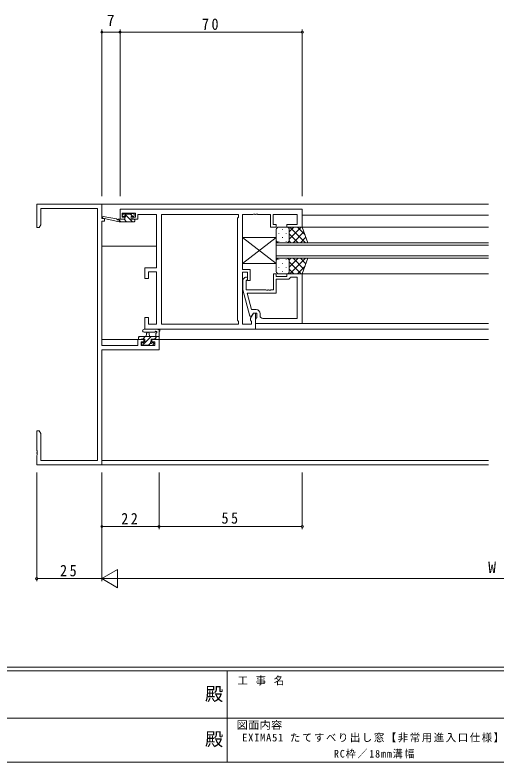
# Model space of a CAD drawing. Units: millimetres on the paper. Extents: x -420 to 373, y -297 to 267.
# Drawn here: x -114.2 to 70.6, y -297 to -10.3 of the extents above; entities that cross this region are included whole.
import ezdxf
from ezdxf.enums import TextEntityAlignment as Align

# ---------------------------------------------------------------- set-up
doc = ezdxf.new("R2010")
doc.units = ezdxf.units.MM
for name, color, linetype, lineweight in [('0-1_YKK_ZWAK', 7, 'Continuous', 9), ('0-3_YKK_11', 7, 'Continuous', 9), ('0-4_YKK_12', 2, 'Continuous', 9), ('0-5_YKK_13', 4, 'Continuous', 9), ('0-7_YKK_D', 6, 'Continuous', 9)]:
    doc.layers.add(name, color=color, linetype=linetype, lineweight=lineweight)
doc.layers.add('0-2_USER1', color=3, linetype='Continuous')
doc.styles.add('ＭＳ ゴシック', font='')
doc.styles.get('ＭＳ ゴシック').set_extended_font_data('MS Gothic')

msp = doc.modelspace()

# ---------------------------------------------------------------- linework, layer by layer
at = {"layer": '0-1_YKK_ZWAK'}
for p, q in [((352.3, -260.6), (-417.7, -260.6)), ((314.5, -262), (-417.7, -262)), ((-32.7, -262), (-32.7, -297)), ((-160.1, -280.199), (-31.3, -280.199)), ((-31.3, -280.199), (97.5, -280.199)), ((-417.7, -297), (314.5, -297))]:
    msp.add_line(p, q, dxfattribs=at)
at = {"layer": '0-3_YKK_11'}
for p, q in [((-105.826, -82.881), (-80.826, -82.881)), ((-105.826, -91.881), (-105.826, -82.881)), ((-80.826, -82.881), (-80.826, -88.381)), ((-104.196, -84.511), (-104.196, -90.789)), ((-82.456, -84.511), (-104.196, -84.511)), ((-82.456, -181.251), (-82.456, -84.511)), ((-73.826, -88.681), (-73.826, -84.881)), ((-73.826, -84.881), (-3.826, -84.881)), ((-3.826, -84.881), (-3.826, -91.681)), ((-80.826, -88.381), (-79.826, -88.381)), ((-79.826, -88.381), (-79.826, -89.381)), ((-71.926, -88.681), (-73.826, -88.681)), ((-73.026, -86.381), (-73.026, -87.881)), ((-67.826, -86.381), (-73.026, -86.381)), ((-73.026, -87.881), (-71.926, -87.881)), ((-71.926, -87.881), (-71.926, -88.681)), ((-68.926, -87.881), (-67.826, -87.881)), ((-68.926, -88.681), (-68.926, -87.881)), ((-67.026, -88.681), (-68.926, -88.681)), ((-67.826, -87.881), (-67.826, -86.381)), ((-67.026, -86.811), (-67.026, -87.611)), ((-59.826, -86.811), (-67.026, -86.811)), ((-67.026, -87.611), (-67.026, -88.681)), ((-59.826, -107.381), (-59.826, -86.811)), ((-57.896, -86.811), (-28.326, -86.811)), ((-57.896, -128.951), (-57.896, -86.811)), ((-57.896, -128.951), (-57.896, -86.811)), ((-28.326, -87.881), (-28.756, -88.311)), ((-28.756, -88.311), (-28.756, -127.451)), ((-28.326, -86.811), (-28.326, -87.881)), ((-26.826, -86.811), (-26.826, -107.981)), ((-22.785, -86.811), (-26.826, -86.811)), ((-22.601, -86.691), (-22.785, -86.811)), ((-22.051, -86.691), (-22.601, -86.691)), ((-21.868, -86.811), (-22.051, -86.691)), ((-21.785, -86.811), (-21.868, -86.811)), ((-21.601, -86.691), (-21.785, -86.811)), ((-21.051, -86.691), (-21.601, -86.691)), ((-20.868, -86.811), (-21.051, -86.691)), ((-16.026, -86.811), (-20.868, -86.811)), ((-16.026, -91.681), (-16.026, -86.811)), ((-15.026, -86.811), (-15.026, -90.681)), ((-5.756, -86.811), (-15.026, -86.811)), ((-5.756, -90.681), (-5.756, -86.811)), ((-104.196, -90.789), (-104.826, -91.881)), ((-80.826, -89.381), (-80.826, -137.151)), ((-79.826, -89.381), (-80.826, -89.381)), ((-13.826, -91.681), (-16.026, -91.681)), ((-15.026, -90.681), (-13.826, -90.681)), ((-13.826, -90.681), (-13.826, -91.681)), ((-9.826, -90.681), (-5.756, -90.681)), ((-9.826, -91.681), (-9.826, -90.681)), ((-3.826, -91.681), (-9.826, -91.681)), ((-104.826, -91.881), (-105.826, -91.881)), ((-64.326, -107.381), (-59.826, -107.381)), ((-64.326, -111.381), (-64.326, -107.381)), ((-62.826, -108.881), (-62.826, -111.381)), ((-59.826, -108.881), (-62.826, -108.881)), ((-59.826, -128.951), (-59.826, -108.881)), ((-26.826, -107.981), (-23.826, -107.981)), ((-23.826, -107.981), (-23.826, -112.181)), ((-62.826, -111.381), (-64.326, -111.381)), ((-26.826, -108.981), (-26.826, -128.951)), ((-24.826, -108.981), (-26.826, -108.981)), ((-25.851, -111.056), (-26.626, -111.832)), ((-24.826, -112.181), (-24.826, -108.981)), ((-14.826, -109.681), (-14.826, -115.781)), ((-13.826, -109.681), (-14.826, -109.681)), ((-13.826, -110.681), (-13.826, -109.681)), ((-9.826, -110.681), (-13.826, -110.681)), ((-13.826, -111.681), (-9.026, -111.681)), ((-13.826, -117.081), (-13.826, -111.681)), ((-9.826, -109.681), (-9.826, -110.681)), ((-3.826, -109.681), (-9.826, -109.681)), ((-9.026, -111.681), (-8.526, -111.181)), ((-8.526, -111.181), (-8.326, -110.981)), ((-8.326, -110.981), (-5.756, -110.981)), ((-5.756, -110.981), (-5.756, -126.751)), ((-5.756, -110.981), (-5.756, -126.751)), ((-3.826, -128.681), (-3.826, -109.681)), ((-26.626, -111.832), (-26.626, -115.777)), ((-25.426, -112.329), (-25.002, -111.905)), ((-25.426, -115.781), (-25.426, -112.329)), ((-23.826, -112.181), (-24.826, -112.181)), ((-26.626, -115.777), (-23.919, -125.881)), ((-17.785, -115.781), (-25.426, -115.781)), ((-25.035, -117.081), (-13.826, -117.081)), ((-23.347, -123.381), (-25.035, -117.081)), ((-17.601, -115.901), (-17.785, -115.781)), ((-17.051, -115.901), (-17.601, -115.901)), ((-16.868, -115.781), (-17.051, -115.901)), ((-16.785, -115.781), (-16.868, -115.781)), ((-16.601, -115.901), (-16.785, -115.781)), ((-16.051, -115.901), (-16.601, -115.901)), ((-15.868, -115.781), (-16.051, -115.901)), ((-14.826, -115.781), (-15.868, -115.781)), ((-23.919, -125.881), (-23.319, -125.881)), ((-23.756, -126.638), (-22.626, -124.681)), ((-21.526, -123.381), (-23.347, -123.381)), ((-23.319, -125.881), (-22.626, -124.681)), ((-22.626, -124.681), (-21.826, -124.681)), ((-22.626, -124.681), (-21.326, -124.681)), ((-21.826, -124.681), (-21.826, -130.881)), ((-21.326, -124.681), (-21.326, -126.481)), ((-20.026, -125.751), (-20.026, -124.881)), ((-64.326, -126.381), (-62.826, -126.381)), ((-64.326, -130.881), (-64.326, -126.381)), ((-62.826, -126.381), (-62.826, -128.951)), ((-62.826, -128.951), (-59.826, -128.951)), ((-28.326, -128.951), (-57.896, -128.951)), ((-28.756, -127.451), (-28.326, -127.881)), ((-28.326, -127.881), (-28.326, -128.951)), ((-26.826, -128.951), (-23.326, -128.951)), ((-23.756, -127.451), (-23.756, -126.638)), ((-23.326, -127.881), (-23.756, -127.451)), ((-23.326, -128.951), (-23.326, -127.881)), ((-21.526, -126.681), (-21.826, -126.981)), ((-21.826, -126.981), (-21.826, -128.681)), ((-21.826, -128.681), (-3.826, -128.681)), ((-21.326, -126.481), (-21.526, -126.681)), ((-5.756, -126.751), (-19.026, -126.751)), ((-21.826, -130.881), (-64.326, -130.881)), ((-80.826, -137.151), (-66.926, -137.151)), ((-66.926, -134.881), (-64.626, -134.881)), ((-66.926, -137.151), (-66.926, -134.881)), ((-65.726, -135.681), (-65.726, -137.151)), ((-64.626, -135.681), (-65.726, -135.681)), ((-65.726, -137.151), (-60.456, -137.151)), ((-64.626, -134.881), (-64.626, -135.681)), ((-61.626, -134.881), (-58.826, -134.881)), ((-61.626, -135.681), (-61.626, -134.881)), ((-60.456, -135.681), (-61.626, -135.681)), ((-60.456, -137.151), (-60.456, -135.681)), ((-58.826, -134.881), (-58.826, -138.781)), ((-80.826, -138.781), (-80.826, -182.881)), ((-58.826, -138.781), (-80.826, -138.781)), ((-105.826, -169.881), (-104.826, -169.881)), ((-105.826, -177.422), (-105.826, -169.881)), ((-104.826, -169.881), (-104.196, -170.972)), ((-104.196, -170.972), (-104.196, -181.251)), ((-105.706, -177.606), (-105.826, -177.422)), ((-105.706, -178.155), (-105.706, -177.606)), ((-105.826, -178.339), (-105.706, -178.155)), ((-105.826, -178.422), (-105.826, -178.339)), ((-105.706, -178.606), (-105.826, -178.422)), ((-105.826, -179.339), (-105.706, -179.155)), ((-105.826, -182.881), (-105.826, -179.339)), ((-105.706, -179.155), (-105.706, -178.606)), ((-80.826, -182.881), (-105.826, -182.881)), ((-104.196, -181.251), (-82.456, -181.251))]:
    msp.add_line(p, q, dxfattribs=at)
for centre, radius, start, end in [((-25.426, -111.481), 0.6, 314.99998, 135), ((-21.526, -124.881), 1.5, 0, 89.99998), ((-19.026, -125.751), 1, 180, 269.99998)]:
    msp.add_arc(centre, radius, start, end, dxfattribs=at)
at = {"layer": '0-4_YKK_12'}
for p, q in [((-81.126, -82.881), (67.674, -82.881)), ((-80.326, -88.288), (-80.326, -88.381)), ((-57.896, -87.081), (-57.896, -128.651)), ((-3.826, -87.081), (67.674, -87.081)), ((-4.326, -91.681), (67.674, -91.681)), ((-80.826, -99.081), (-59.826, -99.081)), ((-13.827, -97.681), (67.674, -97.681)), ((-13.827, -103.681), (-13.827, -97.681)), ((67.674, -98.681), (-13.827, -98.681)), ((-13.827, -102.681), (67.674, -102.681)), ((67.674, -103.681), (-13.827, -103.681)), ((-3.826, -109.681), (67.674, -109.681)), ((-4.126, -128.681), (67.674, -128.681)), ((-57.896, -130.881), (67.674, -130.881)), ((-80.826, -134.881), (-64.326, -134.881)), ((-61.926, -134.881), (67.674, -134.881)), ((-81.126, -182.881), (67.674, -182.881)), ((-80.826, -181.251), (67.674, -181.251))]:
    msp.add_line(p, q, dxfattribs=at)
at = {"layer": '0-5_YKK_13'}
for p, q in [((-74.126, -89.68), (-80.392, -88.273)), ((-75.239, -88.5), (-80.278, -87.684)), ((-74.126, -88.68), (-74.213, -88.666)), ((-74.126, -89.68), (-74.126, -88.68)), ((-71.928, -88.68), (-74.126, -88.68)), ((-72.441, -86.568), (-72.941, -87.068)), ((-72.728, -87.58), (-72.389, -87.58)), ((-71.29, -89.68), (-72.29, -88.68)), ((-69.045, -89.68), (-72.244, -86.481)), ((-71.628, -86.48), (-72.228, -86.48)), ((-71.928, -88.041), (-71.928, -88.68)), ((-69.428, -86.68), (-71.428, -86.68)), ((-68.899, -87.58), (-69.8, -86.68)), ((-69.528, -87.58), (-68.728, -87.58)), ((-69.528, -88.68), (-69.528, -87.58)), ((-68.428, -88.68), (-69.528, -88.68)), ((-68.728, -86.48), (-69.228, -86.48)), ((-68.428, -87.28), (-68.428, -86.78)), ((-73.535, -89.68), (-74.126, -89.089)), ((-68.428, -89.68), (-74.126, -89.68)), ((-68.128, -89.38), (-68.128, -88.98)), ((-12.826, -91.681), (-9.826, -91.681)), ((-3.826, -91.681), (-9.826, -91.681)), ((-8.827, -96.301), (-4.206, -91.681)), ((-8.826, -93.472), (-7.035, -91.681)), ((-8.558, -91.681), (-2.558, -97.681)), ((-5.73, -91.681), (-2.769, -94.641)), ((-1.683, -97.681), (-3.826, -91.681)), ((-13.826, -96.681), (-13.826, -92.681)), ((-12.878, -94.016), (-12.878, -94.216)), ((-11.463, -92.601), (-11.463, -92.801)), ((-10.048, -94.016), (-10.048, -94.216)), ((-8.826, -92.681), (-8.826, -96.281)), ((-8.826, -93.081), (-8.826, -96.681)), ((-8.826, -94.241), (-5.387, -97.681)), ((-7.378, -97.681), (-3.182, -93.485)), ((-13.826, -95.68), (-26.826, -95.68)), ((-26.826, -95.68), (-26.826, -105.68)), ((-13.826, -95.68), (-26.826, -105.68)), ((-13.826, -105.68), (-26.826, -95.68)), ((-13.826, -95.681), (-26.826, -95.681)), ((-26.826, -95.681), (-26.826, -105.681)), ((-13.826, -95.681), (-26.826, -105.681)), ((-13.826, -105.681), (-26.826, -95.681)), ((-13.826, -95.68), (-13.826, -105.68)), ((-13.826, -95.681), (-13.826, -105.681)), ((-12.878, -97.046), (-12.878, -97.246)), ((-11.463, -95.631), (-11.463, -95.831)), ((-10.048, -97.046), (-10.048, -97.246)), ((-8.883, -97.012), (-8.215, -97.681)), ((-4.549, -97.681), (-2.438, -95.569)), ((-9.826, -97.681), (-12.826, -97.681)), ((-9.826, -97.681), (-1.683, -97.681)), ((-26.826, -105.68), (-13.826, -105.68)), ((-26.826, -105.681), (-13.826, -105.681)), ((-13.826, -104.681), (-13.826, -108.681)), ((-12.878, -104.316), (-12.878, -104.116)), ((-9.826, -103.681), (-12.826, -103.681)), ((-11.463, -105.731), (-11.463, -105.531)), ((-10.048, -104.316), (-10.048, -104.116)), ((-1.684, -103.681), (-9.826, -103.681)), ((-8.883, -104.349), (-8.215, -103.681)), ((-8.827, -105.06), (-4.206, -109.681)), ((-8.826, -107.12), (-5.387, -103.681)), ((-8.826, -108.281), (-8.826, -104.681)), ((-8.826, -108.681), (-8.826, -105.081)), ((-8.558, -109.681), (-2.558, -103.681)), ((-7.378, -103.681), (-3.182, -107.876)), ((-4.549, -103.681), (-2.438, -105.792)), ((-1.684, -103.681), (-3.826, -109.681)), ((-12.878, -107.346), (-12.878, -107.146)), ((-11.463, -108.761), (-11.463, -108.561)), ((-10.048, -107.346), (-10.048, -107.146)), ((-8.826, -107.889), (-7.035, -109.681)), ((-5.73, -109.681), (-2.769, -106.72)), ((-12.826, -109.681), (-9.826, -109.681)), ((-3.826, -109.681), (-9.826, -109.681)), ((-64.554, -130.881), (-59.392, -130.881)), ((-66.726, -134.04), (-66.366, -133.681)), ((-66.726, -133.981), (-66.726, -134.581)), ((-58.826, -133.681), (-66.426, -133.681)), ((-65.626, -134.681), (-64.326, -134.681)), ((-65.35, -137.154), (-61.876, -133.681)), ((-65.121, -134.681), (-64.121, -133.681)), ((-64.554, -132.081), (-60.593, -132.083)), ((-64.326, -134.681), (-64.326, -136.081)), ((-63.726, -133.681), (-63.624, -132.536)), ((-62.526, -133.681), (-62.628, -132.536)), ((-61.926, -134.681), (-59.926, -134.681)), ((-61.926, -135.62), (-61.926, -134.681)), ((-60.631, -134.681), (-59.631, -133.681)), ((-60.026, -132.5), (-60.026, -133.681)), ((-58.826, -134.581), (-58.826, -131.9)), ((-66.426, -134.881), (-65.826, -134.881)), ((-65.526, -136.381), (-65.526, -136.881)), ((-64.326, -136.081), (-65.226, -136.081)), ((-65.226, -137.181), (-64.726, -137.181)), ((-64.526, -136.981), (-62.426, -136.981)), ((-62.931, -136.981), (-62.148, -136.197)), ((-62.226, -137.181), (-61.626, -137.181)), ((-61.126, -136.081), (-61.465, -136.081)), ((-61.414, -137.093), (-60.914, -136.593)), ((-59.726, -134.881), (-59.126, -134.881))]:
    msp.add_line(p, q, dxfattribs=at)
for centre, radius, start, end in [((-80.326, -87.98), 0.3, 80.80246, 257.34137), ((-75.287, -88.796), 0.3, 20.80246, 80.80246), ((-74.726, -88.583), 0.3, 200.80246, 320.80246), ((-74.261, -88.962), 0.3, 80.80246, 140.80246), ((-72.728, -87.28), 0.3, 135, 270), ((-72.228, -86.78), 0.3, 90, 135), ((-72.389, -87.28), 0.3, 270, 326.94426), ((-71.928, -87.58), 0.25, 303.05573, 146.94426), ((-71.628, -88.041), 0.3, 123.05573, 180), ((-71.628, -86.68), 0.2, 0, 90), ((-69.228, -86.68), 0.2, 90, 180), ((-68.728, -86.78), 0.3, 0, 90), ((-68.728, -87.28), 0.3, 270, 0), ((-68.428, -88.98), 0.3, 0, 90), ((-68.428, -89.38), 0.3, 270, 0), ((-12.826, -92.681), 1, 90, 180), ((-9.826, -92.681), 1, 0, 90), ((-9.826, -92.681), 1, 0, 90), ((-12.826, -96.681), 1, 180, 270), ((-9.826, -96.681), 1, 270, 0), ((-9.826, -96.681), 1, 270, 0), ((-12.826, -104.681), 1, 90, 180), ((-9.826, -104.681), 1, 0, 90), ((-9.826, -104.681), 1, 0, 90), ((-12.826, -108.681), 1, 180, 270), ((-9.826, -108.681), 1, 270, 0), ((-9.826, -108.681), 1, 270, 0), ((-64.554, -131.481), 0.6, 89.95976, 269.95976), ((-60.593, -131.783), 0.3, 269.95976, 340.81024), ((-60.026, -131.981), 0.3, 300, 160.81024), ((-59.392, -131.181), 0.3, 40.52878, 90), ((-58.936, -130.791), 0.3, 220.52878, 280.52878), ((-58.826, -131.381), 0.3, 300, 100.52878), ((-58.526, -131.9), 0.3, 119.99998, 180), ((-66.426, -133.981), 0.3, 90, 180), ((-66.426, -134.581), 0.3, 180, 270), ((-65.826, -134.681), 0.2, 270, 0), ((-63.126, -132.581), 0.5, 5.09206, 174.90793), ((-59.726, -132.5), 0.3, 119.99998, 180), ((-59.726, -134.681), 0.2, 180, 270), ((-59.126, -134.581), 0.3, 270, 0), ((-65.226, -136.381), 0.3, 90, 180), ((-65.226, -136.881), 0.3, 180, 270), ((-64.726, -136.981), 0.2, 270, 0), ((-62.226, -136.981), 0.2, 180, 270), ((-61.926, -136.081), 0.25, 123.05573, 326.94426), ((-62.226, -135.62), 0.3, 303.05573, 0), ((-61.465, -136.381), 0.3, 90, 146.94426), ((-61.626, -136.881), 0.3, 270, 314.99998), ((-61.126, -136.381), 0.3, 314.99998, 90)]:
    msp.add_arc(centre, radius, start, end, dxfattribs=at)
at = {"layer": '0-7_YKK_D'}
for p, q in [((-80.826, -79.881), (-80.826, -15.881)), ((-73.826, -16.881), (-80.826, -16.881)), ((-73.826, -79.881), (-73.826, -15.881)), ((-73.826, -79.881), (-73.826, -15.881)), ((-3.826, -16.881), (-73.826, -16.881)), ((-3.826, -79.881), (-3.826, -15.881)), ((-105.826, -185.881), (-105.826, -227.584)), ((-80.826, -185.881), (-80.826, -227.584)), ((-80.826, -185.881), (-80.826, -207.584)), ((-80.826, -185.881), (-80.826, -227.584)), ((-58.826, -185.881), (-58.826, -207.584)), ((-58.826, -185.881), (-58.826, -207.584)), ((-3.826, -185.881), (-3.826, -207.584)), ((-58.826, -206.584), (-80.826, -206.584)), ((-3.826, -206.584), (-58.826, -206.584)), ((-80.826, -226.584), (-74.764, -223.084)), ((-74.764, -230.084), (-74.764, -223.084)), ((-105.826, -226.584), (-80.826, -226.584)), ((-80.826, -226.584), (-68.702, -226.584)), ((-80.826, -226.584), (-74.764, -230.084)), ((212.174, -226.584), (-73.826, -226.584))]:
    msp.add_line(p, q, dxfattribs=at)
for centre in [(-80.826, -16.881), (-73.826, -16.881), (-73.826, -16.881), (-3.826, -16.881), (-80.826, -206.584), (-58.826, -206.584), (-58.826, -206.584), (-3.826, -206.584), (-105.826, -226.584)]:
    msp.add_circle(centre, 0.425, dxfattribs=at)

# ---------------------------------------------------------------- texts
at = {"layer": '0-1_YKK_ZWAK', "color": 2, "style": 'ＭＳ ゴシック'}
for p in [(-41.182, -274.956), (-41.182, -292.278)]:
    msp.add_text('殿', height=5.132, dxfattribs=at).set_placement(p, align=Align.BOTTOM_LEFT)
at = {"layer": '0-1_YKK_ZWAK', "style": 'ＭＳ ゴシック', "width": 1.1}
msp.add_text('図面内容', height=2.933, dxfattribs=at).set_placement((-29.083, -285.148), align=Align.BOTTOM_LEFT)
at = {"layer": '0-1_YKK_ZWAK', "insert": (-28.688, -267.533), "char_height": 2.933, "attachment_point": 7, "style": 'ＭＳ ゴシック'}
msp.add_mtext('\\T1.16;工\\~事\\~名', dxfattribs=at)
at = {"layer": '0-2_USER1', "color": 7, "char_height": 2.933, "attachment_point": 7, "style": 'ＭＳ ゴシック'}
for s, insert in [('\\T1.15;EXIMA51\\~たてすべり出し窓【非常用進入口仕様】\\~', (-26.903, -289.449)), ('\\T1.19;\\W0.95;RC枠／18mm溝幅\\~', (8.337, -295.625))]:
    msp.add_mtext(s, dxfattribs=dict(at, insert=insert))
at = {"layer": '0-7_YKK_D', "color": 3, "style": 'ＭＳ ゴシック'}
for s, p in [('7', (-78.926, -15.881)), ('W', (67.574, -225.784))]:
    msp.add_text(s, height=4.399, dxfattribs=at).set_placement(p, align=Align.BOTTOM_LEFT)
at = {"layer": '0-7_YKK_D', "color": 3, "char_height": 4.399, "attachment_point": 7, "style": 'ＭＳ ゴシック'}
for s, insert in [('\\T1.36;\\W0.9;70', (-42.346, -16.081)), ('\\T1.36;\\W0.9;22', (-73.346, -205.784)), ('\\T1.36;\\W0.9;55', (-34.846, -205.584)), ('\\T1.36;\\W0.9;25', (-96.846, -225.784))]:
    msp.add_mtext(s, dxfattribs=dict(at, insert=insert))

doc.saveas('drawing.dxf')
